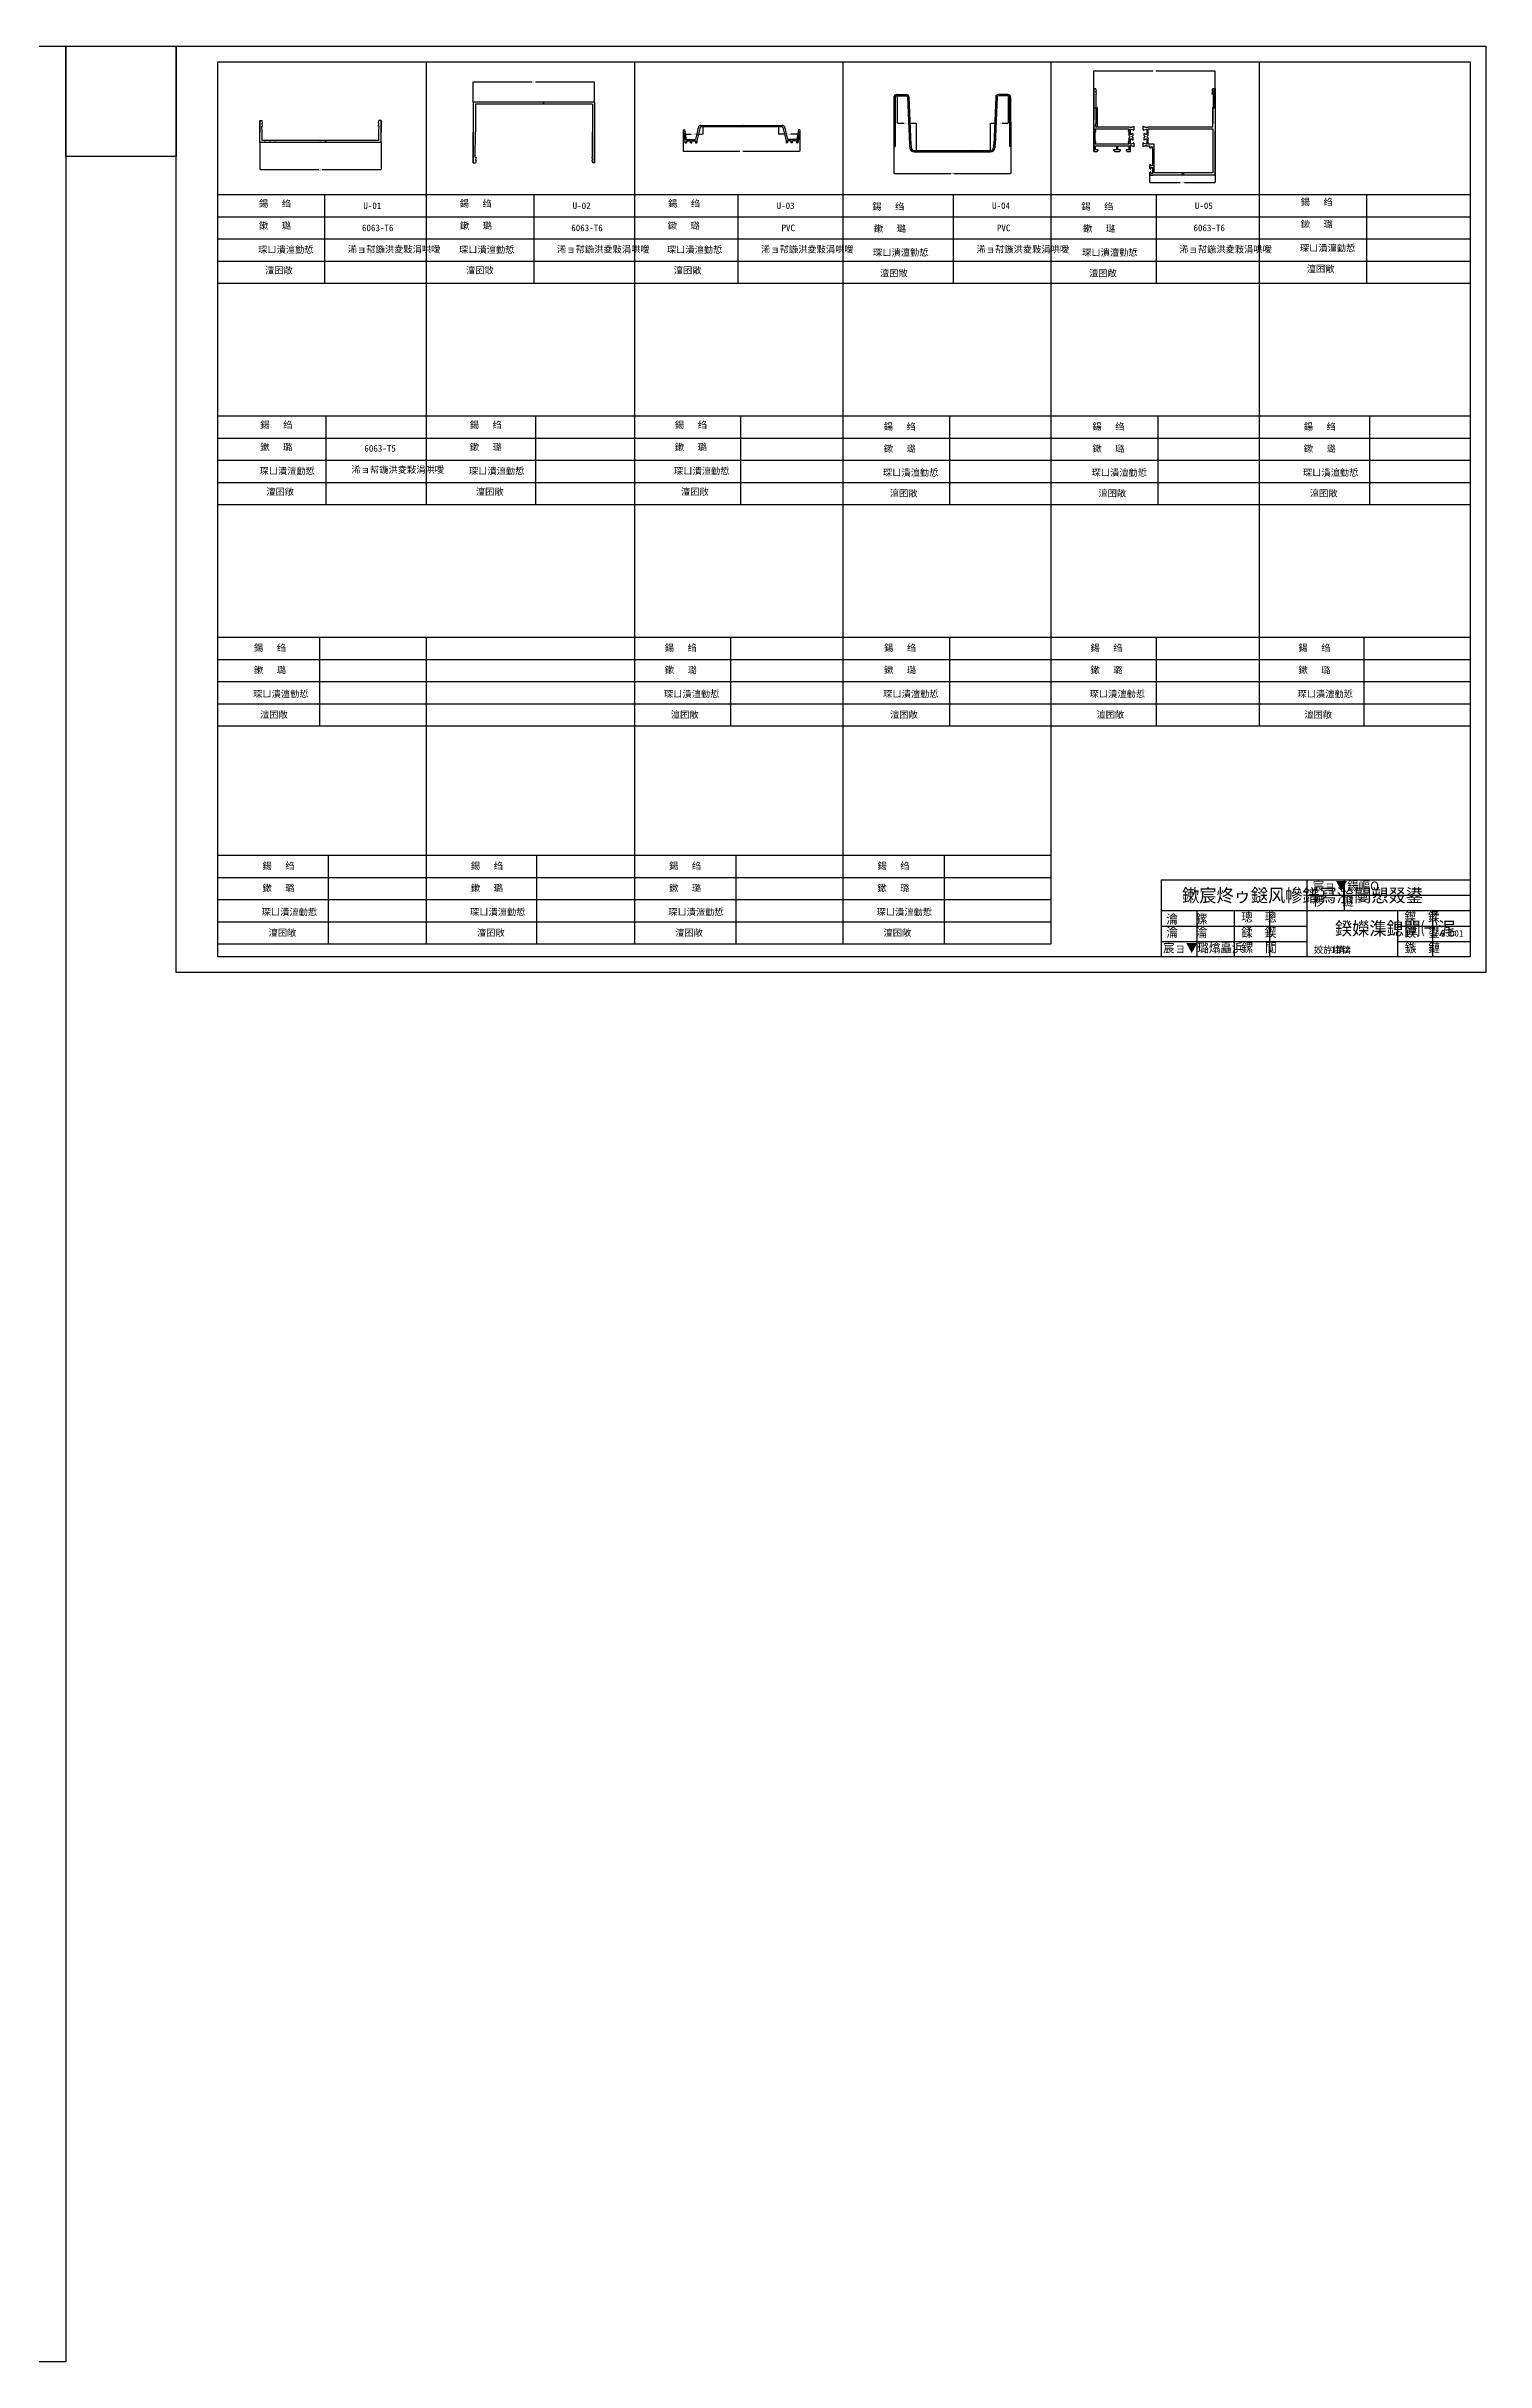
# Model space of a CAD drawing. Header units: metres. Extents: x -1248372 to 1254666, y -4709 to 22932.
# Drawn here: x 1253361 to 1254666, y 15911 to 18011 of the extents above; entities that cross this region are included whole.
import ezdxf

# ---------------------------------------------------------------- set-up
doc = ezdxf.new("R2010")
doc.units = ezdxf.units.M
for name, color, linetype in [('4 鏂囧瓧鍙婂昂瀵告爣娉 0.2', 4, 'Continuous'), ('A-Detl-Thin', 131, 'Continuous'), ('bj-TEXT', 4, 'Continuous'), ('FRAME', 1, 'Continuous'), ('STEEL', 3, 'Continuous'), ('TEXT', 254, 'Continuous'), ('u鐜荤拑', 113, 'Continuous'), ('涓瀹炵嚎', 4, 'Continuous'), ('鏈ㄦ澘', 43, 'Continuous')]:
    doc.layers.add(name, color=color, linetype=linetype)
doc.dimstyles.get("Standard").update_dxf_attribs({"dimtxt": 2.5, "dimasz": 2.5, "dimexe": 1.25, "dimexo": 0.625, "dimtad": 1, "dimcen": 2.5, "dimazin": 3, "dimtfac": 1, "dimtmove": 0, "dimatfit": 3})

# ---------------------------------------------------------------- blocks, each defined once
blk = doc.blocks.new('zmzzzzzzzzzzzzzzzzzzzzzzzzz')
at = {"color": 1, "linetype": 'Continuous'}
for p, q in [((45808.25, -4870.04), (45808.25, -5271.49)), ((45997.25, -4870.04), (45997.25, -5670)), ((46186.25, -4870.04), (46186.25, -5670)), ((45619.25, -4990.36), (46755.29, -4990.36)), ((45619.25, -5010.46), (46755.29, -5010.46)), ((45619.25, -5030.56), (46755.29, -5030.56)), ((45619.25, -5050.66), (46755.29, -5050.66)), ((45619.25, -5070.76), (46755.29, -5070.76)), ((45619.25, -5191.09), (46755.29, -5191.09)), ((45619.25, -5211.19), (46755.29, -5211.19)), ((45619.25, -5231.29), (46755.29, -5231.29)), ((45619.25, -5251.39), (46755.29, -5251.39)), ((45619.25, -5271.49), (46755.29, -5271.49)), ((45619.25, -5391.81), (46755.29, -5391.81)), ((45808.25, -5391.81), (45808.25, -5670)), ((45619.25, -5411.91), (46755.29, -5411.91)), ((45619.25, -5432.01), (46755.29, -5432.01)), ((45619.25, -5452.11), (46755.29, -5452.11)), ((45619.25, -5472.21), (46755.29, -5472.21)), ((45619.25, -5589.6), (46375.25, -5589.6)), ((45619.25, -5609.7), (46375.25, -5609.7)), ((45619.25, -5629.8), (46375.25, -5629.8)), ((45619.25, -5649.9), (46375.25, -5649.9)), ((45619.25, -5670), (46375.25, -5670))]:
    blk.add_line(p, q, dxfattribs=at)
at = {"color": 1}
for p, q in [((46375.25, -5670), (46375.25, -4870.04)), ((46564.25, -5472.21), (46564.25, -4870.04)), ((45716.14, -4990.36), (45716.14, -5070.76)), ((45905.98, -4990.36), (45905.98, -5070.76)), ((46091.06, -4990.36), (46091.06, -5070.76)), ((46286.46, -4990.36), (46286.46, -5070.76)), ((46470.38, -4990.36), (46470.38, -5070.76)), ((46661.42, -4990.36), (46661.42, -5070.76)), ((45717.32, -5191.09), (45717.32, -5271.49)), ((45907.38, -5191.09), (45907.38, -5271.49)), ((46093.41, -5191.09), (46093.41, -5271.49)), ((46282.9, -5191.09), (46282.9, -5271.49)), ((46472.14, -5191.09), (46472.14, -5271.49)), ((46663.88, -5191.09), (46663.88, -5271.49)), ((45711.6, -5391.81), (45711.6, -5472.21)), ((46084.26, -5391.81), (46084.26, -5472.21)), ((46283.14, -5391.81), (46283.14, -5472.21)), ((46470.41, -5391.81), (46470.41, -5472.21)), ((46658.98, -5391.81), (46658.98, -5472.21)), ((45719.36, -5589.6), (45719.36, -5670)), ((45908.36, -5589.6), (45908.36, -5670)), ((46089.27, -5589.6), (46089.27, -5670)), ((46278.27, -5589.6), (46278.27, -5670))]:
    blk.add_line(p, q, dxfattribs=at)
at = {"layer": 'bj-TEXT', "color": 4, "linetype": 'ByBlock', "lineweight": -2}
for s, p in [('鍚   绉', (45656.69, -5001.56)), ('鍚   绉', (45838.82, -5001.56)), ('鍚   绉', (46027.8, -5001.56)), ('鍚   绉', (46212.97, -5004.16)), ('鍚   绉', (46402.67, -5004.16)), ('鍚   绉', (46601.69, -5000.09)), ('鏉   璐', (45656.69, -5021.66)), ('鏉   璐', (45838.94, -5021.66)), ('鏉   璐', (46027.48, -5021.66)), ('鏉   璐', (46214.5, -5024.26)), ('鏉   璐', (46404.2, -5024.26)), ('鏉   璐', (46601.69, -5020.19)), ('琛ㄩ潰澶勭悊', (45655.81, -5043.33)), ('琛ㄩ潰澶勭悊', (45838.06, -5043.33)), ('琛ㄩ潰澶勭悊', (46026.6, -5043.33)), ('琛ㄩ潰澶勭悊', (46213.61, -5045.93)), ('琛ㄩ潰澶勭悊', (46403.31, -5045.93)), ('琛ㄩ潰澶勭悊', (46600.81, -5041.86)), ('澶囨敞', (45662.11, -5062.11)), ('澶囨敞', (45844.36, -5062.11)), ('澶囨敞', (46032.9, -5062.11)), ('澶囨敞', (46219.91, -5064.71)), ('澶囨敞', (46409.61, -5064.71)), ('澶囨敞', (46607.11, -5060.64)), ('鍚   绉', (45657.87, -5202.29)), ('鍚   绉', (45847.93, -5202.29)), ('鍚   绉', (46033.96, -5202.29)), ('鍚   绉', (46223.45, -5203.76)), ('鍚   绉', (46412.69, -5203.76)), ('鍚   绉', (46604.43, -5203.76)), ('鏉   璐', (45657.87, -5222.39)), ('鏉   璐', (45847.93, -5222.39)), ('鏉   璐', (46033.96, -5222.39)), ('鏉   璐', (46223.45, -5223.86)), ('鏉   璐', (46412.69, -5223.86)), ('鏉   璐', (46604.43, -5223.86)), ('琛ㄩ潰澶勭悊', (45656.98, -5244.06)), ('琛ㄩ潰澶勭悊', (45847.05, -5244.06)), ('琛ㄩ潰澶勭悊', (46033.07, -5244.06)), ('琛ㄩ潰澶勭悊', (46222.57, -5245.53)), ('琛ㄩ潰澶勭悊', (46411.81, -5245.53)), ('琛ㄩ潰澶勭悊', (46603.55, -5245.53)), ('澶囨敞', (45663.28, -5262.83)), ('澶囨敞', (45853.34, -5262.83)), ('澶囨敞', (46039.37, -5262.83)), ('澶囨敞', (46228.87, -5264.31)), ('澶囨敞', (46418.11, -5264.31)), ('澶囨敞', (46609.85, -5264.31)), ('鍚   绉', (45652.15, -5404.49)), ('鏉   璐', (45652.15, -5424.59)), ('鍚   绉', (46024.81, -5404.49)), ('鏉   璐', (46024.81, -5424.59)), ('鍚   绉', (46223.69, -5404.49)), ('鏉   璐', (46223.69, -5424.59)), ('鍚   绉', (46410.96, -5404.49)), ('鏉   璐', (46410.96, -5424.59)), ('鍚   绉', (46599.53, -5404.49)), ('鏉   璐', (46599.53, -5424.59)), ('琛ㄩ潰澶勭悊', (45651.27, -5446.26)), ('澶囨敞', (45657.57, -5465.03)), ('琛ㄩ潰澶勭悊', (46023.93, -5446.26)), ('澶囨敞', (46030.23, -5465.03)), ('琛ㄩ潰澶勭悊', (46222.81, -5446.26)), ('澶囨敞', (46229.11, -5465.03)), ('琛ㄩ潰澶勭悊', (46410.07, -5446.26)), ('澶囨敞', (46416.37, -5465.03)), ('琛ㄩ潰澶勭悊', (46598.64, -5446.26)), ('澶囨敞', (46604.94, -5465.03)), ('鍚   绉', (45659.9, -5602.27)), ('鍚   绉', (45848.9, -5602.27)), ('鍚   绉', (46028.72, -5602.27)), ('鍚   绉', (46217.72, -5602.27)), ('鏉   璐', (45659.9, -5622.37)), ('鏉   璐', (45848.9, -5622.37)), ('鏉   璐', (46028.72, -5622.37)), ('鏉   璐', (46217.72, -5622.37)), ('琛ㄩ潰澶勭悊', (45659.02, -5644.04)), ('琛ㄩ潰澶勭悊', (45848.02, -5644.04)), ('琛ㄩ潰澶勭悊', (46027.84, -5644.04)), ('琛ㄩ潰澶勭悊', (46216.84, -5644.04)), ('澶囨敞', (45665.32, -5662.82)), ('澶囨敞', (45854.32, -5662.82)), ('澶囨敞', (46034.14, -5662.82)), ('澶囨敞', (46223.14, -5662.82))]:
    blk.add_text(s, height=6, dxfattribs=at).set_placement(p)
blk = doc.blocks.new('12eeqda')
at = {"color": 4}
blk.add_lwpolyline([(254904.51, 176924.01), (254904.51, 177099.03), (255604.58, 177099.03)], dxfattribs=at)
at = {"layer": 'FRAME', "color": 3}
for p, q in [((255234.55, 177099.03), (255234.55, 176924.01)), ((255319.55, 177029.02), (255319.55, 177099.03)), ((255234.55, 177064.02), (255604.58, 177064.02)), ((254904.51, 177029.02), (255604.58, 177029.02)), ((254904.51, 176994.02), (255234.55, 176994.02)), ((254984.52, 177029.02), (254984.52, 176924.01)), ((255069.53, 177029.02), (255069.53, 176924.01)), ((255149.54, 177029.02), (255149.54, 176924.01)), ((255439.57, 177029.02), (255439.57, 176924.01)), ((255439.57, 176994.02), (255604.58, 176994.02)), ((255519.64, 177029.02), (255519.64, 176924.01)), ((254904.51, 176959.01), (255234.55, 176959.01)), ((255439.57, 176959.01), (255604.58, 176959.01))]:
    blk.add_line(p, q, dxfattribs=at)
at = {"layer": 'TEXT'}
for s, height, p in [('宸ョ▼鍚嶇О', 20, (255247.88, 177074.9)), ('椤   鐩', 20, (255247.88, 177039.9)), ('瀹   鏍', 20, (254915.69, 176999.55)), ('瀹   瀹', 20, (254915.69, 176969.28)), ('鍒  鍥', 20, (255085.66, 176969.28)), ('璁  璁', 20, (255085.66, 177004.28)), ('鍥  鍒', 20, (255455.77, 177004.28)), ('鍥  鍙', 20, (255456.53, 176969.28)), ('宸ョ▼璐熻矗浜', 20, (254908.33, 176934.28)), ('鏍  闃', 20, (255086.52, 176934.28)), ('姣斿垪锛', 15, (255250.39, 176932.46)), ('1锛2', 15, (255289.79, 176932.46)), ('鏃  鏈', 20, (255456.63, 176934.28))]:
    blk.add_text(s, height=height, dxfattribs=at).set_placement(p)
blk = doc.blocks.new('_CLOSEDFILLED')
at = {"color": 0, "linetype": 'BYBLOCK'}
blk.add_solid([(-1, 0.2), (0, 0), (-1, -0.2)], dxfattribs=at)
blk = doc.blocks.new('*D7')
for p, q in [((1254310.88, 17972.73), (1254310.88, 17988.8)), ((1254311.13, 17988.8), (1254364.38, 17988.8)), ((1254367.38, 17988.8), (1254420.63, 17988.8)), ((1254420.88, 17972.73), (1254420.88, 17988.8))]:
    blk.add_line(p, q)
at = {"layer": 'Defpoints'}
for p in [(1254310.88, 17988.8), (1254310.88, 17972.73), (1254420.88, 17972.73)]:
    blk.add_point(p, dxfattribs=at)
at = {"xscale": 0.25, "yscale": 0.25, "rotation": 180}
blk.add_blockref('_CLOSEDFILLED', (1254310.88, 17988.8), dxfattribs=at)
at = {"xscale": 0.25, "yscale": 0.25}
blk.add_blockref('_CLOSEDFILLED', (1254420.88, 17988.8), dxfattribs=at)
at = {"insert": (1254365.88, 17988.8), "char_height": 1, "attachment_point": 5}
blk.add_mtext('110', dxfattribs=at)
blk = doc.blocks.new('*D8')
for p, q in [((1254310.88, 17972.73), (1254310.88, 17955.13)), ((1254311.13, 17955.13), (1254314.16, 17955.13)), ((1254314.41, 17937.53), (1254314.41, 17955.13))]:
    blk.add_line(p, q)
at = {"layer": 'Defpoints'}
for p in [(1254310.88, 17972.73), (1254310.88, 17955.13), (1254314.41, 17937.53)]:
    blk.add_point(p, dxfattribs=at)
at = {"xscale": 0.25, "yscale": 0.25, "rotation": 180}
blk.add_blockref('_CLOSEDFILLED', (1254310.88, 17955.13), dxfattribs=at)
at = {"xscale": 0.25, "yscale": 0.25}
blk.add_blockref('_CLOSEDFILLED', (1254314.41, 17955.13), dxfattribs=at)
at = {"insert": (1254312.645, 17956.255), "char_height": 1, "attachment_point": 5}
blk.add_mtext('3,53', dxfattribs=at)
blk = doc.blocks.new('*D9')
for p, q in [((1254391.13, 17895.23), (1254390.88, 17895.23)), ((1254391.38, 17894.23), (1254391.38, 17895.23)), ((1254392.28, 17895.23), (1254391.38, 17895.23)), ((1254392.28, 17896.23), (1254392.28, 17895.23)), ((1254392.53, 17895.23), (1254392.78, 17895.23))]:
    blk.add_line(p, q)
at = {"layer": 'Defpoints'}
for p in [(1254391.38, 17894.23), (1254392.28, 17896.23), (1254392.28, 17895.23)]:
    blk.add_point(p, dxfattribs=at)
at = {"xscale": 0.25, "yscale": 0.25, "rotation": 180}
blk.add_blockref('_CLOSEDFILLED', (1254391.38, 17895.23), dxfattribs=at)
at = {"xscale": 0.25, "yscale": 0.25}
blk.add_blockref('_CLOSEDFILLED', (1254392.28, 17895.23), dxfattribs=at)
at = {"insert": (1254391.83, 17894.105), "char_height": 1, "attachment_point": 5}
blk.add_mtext('0,9', dxfattribs=at)
blk = doc.blocks.new('*D10')
for p, q in [((1254418.63, 17955.13), (1254418.38, 17955.13)), ((1254418.88, 17937.53), (1254418.88, 17955.13)), ((1254418.88, 17955.13), (1254419.88, 17955.13)), ((1254419.88, 17972.73), (1254419.88, 17955.13)), ((1254420.13, 17955.13), (1254420.38, 17955.13))]:
    blk.add_line(p, q)
at = {"layer": 'Defpoints'}
for p in [(1254418.88, 17955.13), (1254419.88, 17972.73), (1254418.88, 17937.53)]:
    blk.add_point(p, dxfattribs=at)
at = {"xscale": 0.25, "yscale": 0.25}
blk.add_blockref('_CLOSEDFILLED', (1254418.88, 17955.13), dxfattribs=at)
at = {"xscale": 0.25, "yscale": 0.25, "rotation": 180}
blk.add_blockref('_CLOSEDFILLED', (1254419.88, 17955.13), dxfattribs=at)
at = {"insert": (1254419.38, 17956.255), "char_height": 1, "attachment_point": 5}
blk.add_mtext('1', dxfattribs=at)
blk = doc.blocks.new('*D25')
for p, q in [((1254420.88, 17972.73), (1254420.88, 17933.48)), ((1254420.63, 17933.48), (1254420.38, 17933.48)), ((1254420.88, 17894.23), (1254420.88, 17933.48)), ((1254420.88, 17933.48), (1254420.88, 17933.48)), ((1254421.13, 17933.48), (1254421.38, 17933.48))]:
    blk.add_line(p, q)
at = {"layer": 'Defpoints'}
for p in [(1254420.88, 17972.73), (1254420.88, 17933.48), (1254420.88, 17894.23)]:
    blk.add_point(p, dxfattribs=at)
at = {"xscale": 0.25, "yscale": 0.25}
blk.add_blockref('_CLOSEDFILLED', (1254420.88, 17933.48), dxfattribs=at)
at = {"xscale": 0.25, "yscale": 0.25, "rotation": 180}
blk.add_blockref('_CLOSEDFILLED', (1254420.88, 17933.48), dxfattribs=at)
at = {"insert": (1254420.88, 17934.605), "char_height": 1, "attachment_point": 5}
blk.add_mtext('0', dxfattribs=at)
blk = doc.blocks.new('*D104')
for p, q in [((1253554.47, 17943.66), (1253554.47, 17933.66)), ((1253554.22, 17933.66), (1253553.97, 17933.66)), ((1253554.47, 17923.66), (1253554.47, 17933.66)), ((1253554.47, 17933.66), (1253554.47, 17933.66)), ((1253554.72, 17933.66), (1253554.97, 17933.66))]:
    blk.add_line(p, q)
at = {"layer": 'Defpoints'}
for p in [(1253554.47, 17943.66), (1253554.47, 17933.66), (1253554.47, 17923.66)]:
    blk.add_point(p, dxfattribs=at)
at = {"xscale": 0.25, "yscale": 0.25}
blk.add_blockref('_CLOSEDFILLED', (1253554.47, 17933.66), dxfattribs=at)
at = {"xscale": 0.25, "yscale": 0.25, "rotation": 180}
blk.add_blockref('_CLOSEDFILLED', (1253554.47, 17933.66), dxfattribs=at)
at = {"insert": (1253554.47, 17934.785), "char_height": 1, "attachment_point": 5}
blk.add_mtext('0', dxfattribs=at)
blk = doc.blocks.new('*D105')
for p, q in [((1253554.47, 17923.66), (1253554.47, 17899.14)), ((1253664.47, 17923.66), (1253664.47, 17899.14)), ((1253554.72, 17899.14), (1253607.97, 17899.14)), ((1253610.97, 17899.14), (1253664.22, 17899.14))]:
    blk.add_line(p, q)
at = {"layer": 'Defpoints'}
for p in [(1253554.47, 17923.66), (1253664.47, 17923.66), (1253554.47, 17899.14)]:
    blk.add_point(p, dxfattribs=at)
at = {"xscale": 0.25, "yscale": 0.25, "rotation": 180}
blk.add_blockref('_CLOSEDFILLED', (1253554.47, 17899.14), dxfattribs=at)
at = {"xscale": 0.25, "yscale": 0.25}
blk.add_blockref('_CLOSEDFILLED', (1253664.47, 17899.14), dxfattribs=at)
at = {"insert": (1253609.47, 17899.14), "char_height": 1, "attachment_point": 5}
blk.add_mtext('110', dxfattribs=at)
blk = doc.blocks.new('*D106')
for p, q in [((1253664.47, 17943.66), (1253664.47, 17933.66)), ((1253664.22, 17933.66), (1253663.97, 17933.66)), ((1253664.47, 17923.66), (1253664.47, 17933.66)), ((1253664.47, 17933.66), (1253664.47, 17933.66)), ((1253664.72, 17933.66), (1253664.97, 17933.66))]:
    blk.add_line(p, q)
at = {"layer": 'Defpoints'}
for p in [(1253664.47, 17943.66), (1253664.47, 17933.66), (1253664.47, 17923.66)]:
    blk.add_point(p, dxfattribs=at)
at = {"xscale": 0.25, "yscale": 0.25}
blk.add_blockref('_CLOSEDFILLED', (1253664.47, 17933.66), dxfattribs=at)
at = {"xscale": 0.25, "yscale": 0.25, "rotation": 180}
blk.add_blockref('_CLOSEDFILLED', (1253664.47, 17933.66), dxfattribs=at)
at = {"insert": (1253664.47, 17934.785), "char_height": 1, "attachment_point": 5}
blk.add_mtext('0', dxfattribs=at)
blk = doc.blocks.new('*D107')
for p, q in [((1253609.47, 17923.66), (1253609.47, 17924.66)), ((1253609.72, 17924.66), (1253609.815, 17924.66)), ((1253613.815, 17924.66), (1253613.91, 17924.66)), ((1253614.16, 17925.66), (1253614.16, 17924.66))]:
    blk.add_line(p, q)
at = {"layer": 'Defpoints'}
for p in [(1253609.47, 17924.66), (1253609.47, 17923.66), (1253614.16, 17925.66)]:
    blk.add_point(p, dxfattribs=at)
at = {"xscale": 0.25, "yscale": 0.25, "rotation": 180}
blk.add_blockref('_CLOSEDFILLED', (1253609.47, 17924.66), dxfattribs=at)
at = {"xscale": 0.25, "yscale": 0.25}
blk.add_blockref('_CLOSEDFILLED', (1253614.16, 17924.66), dxfattribs=at)
at = {"insert": (1253611.815, 17924.66), "char_height": 1, "attachment_point": 5}
blk.add_mtext('4,69', dxfattribs=at)
blk = doc.blocks.new('*D108')
for p, q in [((1253938.33, 17935.33), (1253938.33, 17915.9)), ((1254044.33, 17935.33), (1254044.33, 17915.9)), ((1253938.58, 17915.9), (1253989.83, 17915.9)), ((1253992.83, 17915.9), (1254044.08, 17915.9))]:
    blk.add_line(p, q)
at = {"layer": 'Defpoints'}
for p in [(1253938.33, 17935.33), (1254044.33, 17935.33), (1253938.33, 17915.9)]:
    blk.add_point(p, dxfattribs=at)
at = {"xscale": 0.25, "yscale": 0.25, "rotation": 180}
blk.add_blockref('_CLOSEDFILLED', (1253938.33, 17915.9), dxfattribs=at)
at = {"xscale": 0.25, "yscale": 0.25}
blk.add_blockref('_CLOSEDFILLED', (1254044.33, 17915.9), dxfattribs=at)
at = {"insert": (1253991.33, 17915.9), "char_height": 1, "attachment_point": 5}
blk.add_mtext('106', dxfattribs=at)
blk = doc.blocks.new('*D109')
for p, q in [((1253992.84, 17938.73), (1253992.59, 17938.73)), ((1253993.09, 17939.33), (1253993.09, 17938.73)), ((1253993.09, 17938.13), (1253993.09, 17938.73)), ((1253993.09, 17938.73), (1253993.09, 17938.73)), ((1253993.34, 17938.73), (1253993.59, 17938.73))]:
    blk.add_line(p, q)
at = {"layer": 'Defpoints'}
for p in [(1253993.09, 17939.33), (1253993.09, 17938.73), (1253993.09, 17938.13)]:
    blk.add_point(p, dxfattribs=at)
at = {"xscale": 0.25, "yscale": 0.25}
blk.add_blockref('_CLOSEDFILLED', (1253993.09, 17938.73), dxfattribs=at)
at = {"xscale": 0.25, "yscale": 0.25, "rotation": 180}
blk.add_blockref('_CLOSEDFILLED', (1253993.09, 17938.73), dxfattribs=at)
at = {"insert": (1253993.09, 17939.855), "char_height": 1, "attachment_point": 5}
blk.add_mtext('0', dxfattribs=at)
blk = doc.blocks.new('*D110')
for p, q in [((1254025.02, 17939.33), (1254025.02, 17931.33)), ((1254031.175, 17931.33), (1254024.77, 17931.33)), ((1254042.58, 17931.33), (1254036.175, 17931.33)), ((1254042.33, 17923.33), (1254042.33, 17931.33))]:
    blk.add_line(p, q)
at = {"layer": 'Defpoints'}
for p in [(1254025.02, 17939.33), (1254042.33, 17931.33), (1254042.33, 17923.33)]:
    blk.add_point(p, dxfattribs=at)
at = {"xscale": 0.25, "yscale": 0.25}
blk.add_blockref('_CLOSEDFILLED', (1254025.02, 17931.33), dxfattribs=at)
at = {"xscale": 0.25, "yscale": 0.25, "rotation": 180}
blk.add_blockref('_CLOSEDFILLED', (1254042.33, 17931.33), dxfattribs=at)
at = {"insert": (1254033.675, 17931.33), "char_height": 1, "attachment_point": 5}
blk.add_mtext('17,31', dxfattribs=at)
blk = doc.blocks.new('*D111')
for p, q in [((1253956.27, 17939.33), (1253956.27, 17931.33)), ((1253940.33, 17923.33), (1253940.33, 17931.33)), ((1253940.58, 17931.33), (1253945.8, 17931.33)), ((1253950.8, 17931.33), (1253956.02, 17931.33))]:
    blk.add_line(p, q)
at = {"layer": 'Defpoints'}
for p in [(1253956.27, 17939.33), (1253940.33, 17931.33), (1253940.33, 17923.33)]:
    blk.add_point(p, dxfattribs=at)
at = {"xscale": 0.25, "yscale": 0.25, "rotation": 180}
blk.add_blockref('_CLOSEDFILLED', (1253940.33, 17931.33), dxfattribs=at)
at = {"xscale": 0.25, "yscale": 0.25}
blk.add_blockref('_CLOSEDFILLED', (1253956.27, 17931.33), dxfattribs=at)
at = {"insert": (1253948.3, 17931.33), "char_height": 1, "attachment_point": 5}
blk.add_mtext('15,94', dxfattribs=at)
blk = doc.blocks.new('*D112')
for p, q in [((1253748.09, 17960.39), (1253748.09, 17978.87)), ((1253748.34, 17978.87), (1253801.59, 17978.87)), ((1253804.59, 17978.87), (1253857.84, 17978.87)), ((1253858.09, 17960.39), (1253858.09, 17978.87))]:
    blk.add_line(p, q)
at = {"layer": 'Defpoints'}
for p in [(1253748.09, 17978.87), (1253748.09, 17960.39), (1253858.09, 17960.39)]:
    blk.add_point(p, dxfattribs=at)
at = {"xscale": 0.25, "yscale": 0.25, "rotation": 180}
blk.add_blockref('_CLOSEDFILLED', (1253748.09, 17978.87), dxfattribs=at)
at = {"xscale": 0.25, "yscale": 0.25}
blk.add_blockref('_CLOSEDFILLED', (1253858.09, 17978.87), dxfattribs=at)
at = {"insert": (1253803.09, 17978.87), "char_height": 1, "attachment_point": 5}
blk.add_mtext('110', dxfattribs=at)
blk = doc.blocks.new('*D113')
for p, q in [((1253748.09, 17960.39), (1253748.09, 17932.89)), ((1253747.84, 17932.89), (1253747.59, 17932.89)), ((1253748.09, 17905.39), (1253748.09, 17932.89)), ((1253748.09, 17932.89), (1253748.09, 17932.89)), ((1253748.34, 17932.89), (1253748.59, 17932.89))]:
    blk.add_line(p, q)
at = {"layer": 'Defpoints'}
for p in [(1253748.09, 17960.39), (1253748.09, 17932.89), (1253748.09, 17905.39)]:
    blk.add_point(p, dxfattribs=at)
at = {"xscale": 0.25, "yscale": 0.25}
blk.add_blockref('_CLOSEDFILLED', (1253748.09, 17932.89), dxfattribs=at)
at = {"xscale": 0.25, "yscale": 0.25, "rotation": 180}
blk.add_blockref('_CLOSEDFILLED', (1253748.09, 17932.89), dxfattribs=at)
at = {"insert": (1253748.09, 17934.015), "char_height": 1, "attachment_point": 5}
blk.add_mtext('0', dxfattribs=at)
blk = doc.blocks.new('*D114')
for p, q in [((1253858.09, 17960.39), (1253858.09, 17932.89)), ((1253857.84, 17932.89), (1253857.59, 17932.89)), ((1253858.09, 17905.39), (1253858.09, 17932.89)), ((1253858.09, 17932.89), (1253858.09, 17932.89)), ((1253858.34, 17932.89), (1253858.59, 17932.89))]:
    blk.add_line(p, q)
at = {"layer": 'Defpoints'}
for p in [(1253858.09, 17960.39), (1253858.09, 17932.89), (1253858.09, 17905.39)]:
    blk.add_point(p, dxfattribs=at)
at = {"xscale": 0.25, "yscale": 0.25}
blk.add_blockref('_CLOSEDFILLED', (1253858.09, 17932.89), dxfattribs=at)
at = {"xscale": 0.25, "yscale": 0.25, "rotation": 180}
blk.add_blockref('_CLOSEDFILLED', (1253858.09, 17932.89), dxfattribs=at)
at = {"insert": (1253858.09, 17934.015), "char_height": 1, "attachment_point": 5}
blk.add_mtext('0', dxfattribs=at)
blk = doc.blocks.new('*D115')
for p, q in [((1253811.35, 17959.39), (1253811.1, 17959.39)), ((1253811.6, 17960.39), (1253811.6, 17959.39)), ((1253811.6, 17958.39), (1253811.6, 17959.39)), ((1253811.6, 17959.39), (1253811.6, 17959.39)), ((1253811.85, 17959.39), (1253812.1, 17959.39))]:
    blk.add_line(p, q)
at = {"layer": 'Defpoints'}
for p in [(1253811.6, 17960.39), (1253811.6, 17959.39), (1253811.6, 17958.39)]:
    blk.add_point(p, dxfattribs=at)
at = {"xscale": 0.25, "yscale": 0.25}
blk.add_blockref('_CLOSEDFILLED', (1253811.6, 17959.39), dxfattribs=at)
at = {"xscale": 0.25, "yscale": 0.25, "rotation": 180}
blk.add_blockref('_CLOSEDFILLED', (1253811.6, 17959.39), dxfattribs=at)
at = {"insert": (1253811.6, 17960.515), "char_height": 1, "attachment_point": 5}
blk.add_mtext('0', dxfattribs=at)
blk = doc.blocks.new('*D116')
for p, q in [((1254129.59, 17920.22), (1254129.59, 17895.62)), ((1254235.59, 17920.22), (1254235.59, 17895.62)), ((1254129.84, 17895.62), (1254181.09, 17895.62)), ((1254184.09, 17895.62), (1254235.34, 17895.62))]:
    blk.add_line(p, q)
at = {"layer": 'Defpoints'}
for p in [(1254129.59, 17920.22), (1254235.59, 17920.22), (1254129.59, 17895.62)]:
    blk.add_point(p, dxfattribs=at)
at = {"xscale": 0.25, "yscale": 0.25, "rotation": 180}
blk.add_blockref('_CLOSEDFILLED', (1254129.59, 17895.62), dxfattribs=at)
at = {"xscale": 0.25, "yscale": 0.25}
blk.add_blockref('_CLOSEDFILLED', (1254235.59, 17895.62), dxfattribs=at)
at = {"insert": (1254182.59, 17895.62), "char_height": 1, "attachment_point": 5}
blk.add_mtext('106', dxfattribs=at)
blk = doc.blocks.new('*D117')
for p, q in [((1254132.66, 17967.22), (1254132.66, 17941.22)), ((1254132.91, 17941.22), (1254138.915, 17941.22)), ((1254143.915, 17941.22), (1254149.92, 17941.22)), ((1254150.17, 17915.22), (1254150.17, 17941.22))]:
    blk.add_line(p, q)
at = {"layer": 'Defpoints'}
for p in [(1254132.66, 17967.22), (1254132.66, 17941.22), (1254150.17, 17915.22)]:
    blk.add_point(p, dxfattribs=at)
at = {"xscale": 0.25, "yscale": 0.25, "rotation": 180}
blk.add_blockref('_CLOSEDFILLED', (1254132.66, 17941.22), dxfattribs=at)
at = {"xscale": 0.25, "yscale": 0.25}
blk.add_blockref('_CLOSEDFILLED', (1254150.17, 17941.22), dxfattribs=at)
at = {"insert": (1254141.415, 17941.22), "char_height": 1, "attachment_point": 5}
blk.add_mtext('17,51', dxfattribs=at)
blk = doc.blocks.new('*D118')
for p, q in [((1254233.29, 17967.22), (1254233.29, 17941.22)), ((1254217.26, 17915.22), (1254217.26, 17941.22)), ((1254217.51, 17941.22), (1254222.775, 17941.22)), ((1254227.775, 17941.22), (1254233.04, 17941.22))]:
    blk.add_line(p, q)
at = {"layer": 'Defpoints'}
for p in [(1254233.29, 17967.22), (1254217.26, 17941.22), (1254217.26, 17915.22)]:
    blk.add_point(p, dxfattribs=at)
at = {"xscale": 0.25, "yscale": 0.25, "rotation": 180}
blk.add_blockref('_CLOSEDFILLED', (1254217.26, 17941.22), dxfattribs=at)
at = {"xscale": 0.25, "yscale": 0.25}
blk.add_blockref('_CLOSEDFILLED', (1254233.29, 17941.22), dxfattribs=at)
at = {"insert": (1254225.275, 17941.22), "char_height": 1, "attachment_point": 5}
blk.add_mtext('16,03', dxfattribs=at)
blk = doc.blocks.new('*D119')
for p, q in [((1254200.82, 17915.82), (1254200.57, 17915.82)), ((1254201.07, 17916.42), (1254201.07, 17915.82)), ((1254201.07, 17915.22), (1254201.07, 17915.82)), ((1254201.07, 17915.82), (1254201.07, 17915.82)), ((1254201.32, 17915.82), (1254201.57, 17915.82))]:
    blk.add_line(p, q)
at = {"layer": 'Defpoints'}
for p in [(1254201.07, 17916.42), (1254201.07, 17915.82), (1254201.07, 17915.22)]:
    blk.add_point(p, dxfattribs=at)
at = {"xscale": 0.25, "yscale": 0.25}
blk.add_blockref('_CLOSEDFILLED', (1254201.07, 17915.82), dxfattribs=at)
at = {"xscale": 0.25, "yscale": 0.25, "rotation": 180}
blk.add_blockref('_CLOSEDFILLED', (1254201.07, 17915.82), dxfattribs=at)
at = {"insert": (1254201.07, 17916.945), "char_height": 1, "attachment_point": 5}
blk.add_mtext('0', dxfattribs=at)
blk = doc.blocks.new('*D120')
for p, q in [((1254310.88, 17972.73), (1254310.88, 17944.23)), ((1254310.63, 17944.23), (1254310.38, 17944.23)), ((1254310.88, 17915.73), (1254310.88, 17944.23)), ((1254310.88, 17944.23), (1254310.88, 17944.23)), ((1254311.13, 17944.23), (1254311.38, 17944.23))]:
    blk.add_line(p, q)
at = {"layer": 'Defpoints'}
for p in [(1254310.88, 17972.73), (1254310.88, 17944.23), (1254310.88, 17915.73)]:
    blk.add_point(p, dxfattribs=at)
at = {"xscale": 0.25, "yscale": 0.25}
blk.add_blockref('_CLOSEDFILLED', (1254310.88, 17944.23), dxfattribs=at)
at = {"xscale": 0.25, "yscale": 0.25, "rotation": 180}
blk.add_blockref('_CLOSEDFILLED', (1254310.88, 17944.23), dxfattribs=at)
at = {"insert": (1254310.88, 17945.355), "char_height": 1, "attachment_point": 5}
blk.add_mtext('0', dxfattribs=at)
blk = doc.blocks.new('*D121')
for p, q in [((1254361.58, 17895.43), (1254361.58, 17887.62)), ((1254420.88, 17895.43), (1254420.88, 17887.62)), ((1254361.83, 17887.62), (1254389.23, 17887.62)), ((1254393.23, 17887.62), (1254420.63, 17887.62))]:
    blk.add_line(p, q)
at = {"layer": 'Defpoints'}
for p in [(1254361.58, 17895.43), (1254420.88, 17895.43), (1254361.58, 17887.62)]:
    blk.add_point(p, dxfattribs=at)
at = {"xscale": 0.25, "yscale": 0.25, "rotation": 180}
blk.add_blockref('_CLOSEDFILLED', (1254361.58, 17887.62), dxfattribs=at)
at = {"xscale": 0.25, "yscale": 0.25}
blk.add_blockref('_CLOSEDFILLED', (1254420.88, 17887.62), dxfattribs=at)
at = {"insert": (1254391.23, 17887.62), "char_height": 1, "attachment_point": 5}
blk.add_mtext('59,3', dxfattribs=at)

msp = doc.modelspace()

# ---------------------------------------------------------------- linework, layer by layer
msp.add_lwpolyline([(1253516.23, 17996.87), (1254652.27, 17996.87), (1254652.27, 17185.15), (1253516.23, 17185.15)], close=True)
at = {"layer": 'FRAME'}
for points in [[(1250408.42, 18011.01), (1253378.41, 18011.01), (1253378.41, 15911.01), (1250408.42, 15911.01)], [(1253478.41, 18011.01), (1254666.41, 18011.01), (1254666.41, 17171.01), (1253478.41, 17171.01)]]:
    msp.add_lwpolyline(points, close=True, dxfattribs=at)
at = {"layer": 'u鐜荤拑'}
msp.add_lwpolyline([(1253378.41, 18011.01), (1253478.41, 18011.01), (1253478.41, 17911.01), (1253378.41, 17911.01)], close=True, dxfattribs=at)
at = {"layer": '涓瀹炵嚎'}
for p, q in [((1253858.09, 17960.39), (1253748.09, 17960.39)), ((1253748.09, 17960.39), (1253748.09, 17905.39)), ((1253856.09, 17958.39), (1253750.09, 17958.39)), ((1253750.09, 17958.39), (1253750.09, 17933.39)), ((1253856.09, 17958.39), (1253856.09, 17933.39)), ((1253858.09, 17960.39), (1253858.09, 17905.39)), ((1254310.88, 17972.73), (1254312.88, 17972.73)), ((1254310.88, 17915.73), (1254310.88, 17972.73)), ((1254312.68, 17967.73), (1254313.38, 17967.73)), ((1254312.68, 17967.73), (1254312.88, 17940.73)), ((1254313.38, 17970.23), (1254312.88, 17972.73)), ((1254312.88, 17970.23), (1254313.38, 17970.23)), ((1254313.38, 17967.73), (1254312.88, 17970.23)), ((1254418.38, 17970.23), (1254418.88, 17972.73)), ((1254418.88, 17970.23), (1254418.38, 17970.23)), ((1254418.38, 17967.73), (1254418.88, 17970.23)), ((1254419.08, 17967.73), (1254418.38, 17967.73)), ((1254419.08, 17967.73), (1254418.88, 17940.73)), ((1253554.47, 17923.66), (1253554.47, 17943.66)), ((1253554.47, 17943.66), (1253556.47, 17943.66)), ((1253556.27, 17938.66), (1253556.97, 17938.66)), ((1253556.47, 17933.66), (1253556.27, 17938.66)), ((1253556.97, 17941.16), (1253556.47, 17943.66)), ((1253556.47, 17941.16), (1253556.97, 17941.16)), ((1253556.97, 17938.66), (1253556.47, 17941.16)), ((1253661.97, 17941.16), (1253662.47, 17943.66)), ((1253662.47, 17941.16), (1253661.97, 17941.16)), ((1253661.97, 17938.66), (1253662.47, 17941.16)), ((1253662.67, 17938.66), (1253661.97, 17938.66)), ((1253664.47, 17943.66), (1253662.47, 17943.66)), ((1253662.47, 17933.66), (1253662.67, 17938.66)), ((1253664.47, 17923.66), (1253664.47, 17943.66)), ((1254312.88, 17937.53), (1254312.88, 17940.73)), ((1254418.88, 17937.53), (1254418.88, 17940.73)), ((1254418.88, 17937.53), (1254418.88, 17940.73)), ((1254418.88, 17936.13), (1254418.88, 17896.23)), ((1253664.47, 17923.66), (1253554.47, 17923.66)), ((1253556.47, 17925.66), (1253556.47, 17933.66)), ((1253662.47, 17925.66), (1253556.47, 17925.66)), ((1253558.47, 17925.66), (1253559.67, 17925.66)), ((1253558.47, 17925.66), (1253559.67, 17925.66)), ((1253563.12, 17925.66), (1253564.32, 17925.66)), ((1253567.77, 17925.66), (1253568.97, 17925.66)), ((1253651.17, 17925.66), (1253649.97, 17925.66)), ((1253655.82, 17925.66), (1253654.62, 17925.66)), ((1253660.47, 17925.66), (1253659.27, 17925.66)), ((1253660.47, 17925.66), (1253659.27, 17925.66)), ((1253662.47, 17925.66), (1253662.47, 17933.66)), ((1253749.89, 17910.39), (1253750.09, 17933.39)), ((1253856.29, 17910.39), (1253856.09, 17933.39)), ((1253748.09, 17905.39), (1253750.09, 17905.39)), ((1253749.89, 17910.39), (1253750.59, 17910.39)), ((1253750.59, 17910.39), (1253750.09, 17907.89)), ((1253750.09, 17907.89), (1253750.59, 17907.89)), ((1253750.59, 17907.89), (1253750.09, 17905.39)), ((1253856.29, 17910.39), (1253855.59, 17910.39)), ((1253855.59, 17910.39), (1253856.09, 17907.89)), ((1253856.09, 17907.89), (1253855.59, 17907.89)), ((1253855.59, 17907.89), (1253856.09, 17905.39)), ((1253858.09, 17905.39), (1253856.09, 17905.39)), ((1254420.88, 17894.23), (1254361.88, 17894.23)), ((1254418.88, 17896.23), (1254365.68, 17896.23))]:
    msp.add_line(p, q, dxfattribs=at)
for points in [[(1254418.88, 17972.73), (1254420.88, 17972.73), (1254420.88, 17920.73), (1254420.88, 17894.23)], [(1254365.68, 17896.23), (1254365.68, 17922.13)]]:
    msp.add_lwpolyline(points, dxfattribs=at)
for points in [[(1254310.88, 17940.52), (1254310.88, 17915.73), (1254313.88, 17915.73), (1254314.88, 17916.73), (1254314.88, 17917.23), (1254312.38, 17917.23), (1254312.38, 17920.73), (1254331.38, 17920.73), (1254331.38, 17918.03), (1254331.38, 17917.23), (1254328.88, 17917.23), (1254328.88, 17916.73), (1254329.88, 17915.73), (1254332.88, 17915.73), (1254334.28, 17915.73), (1254335.08, 17916.53), (1254335.08, 17917.13), (1254332.78, 17917.13), (1254332.78, 17920.73), (1254342.68, 17920.73), (1254342.68, 17917.13), (1254340.38, 17917.13), (1254340.38, 17916.53), (1254341.18, 17915.73), (1254344.08, 17915.73), (1254344.08, 17920.43, -1), (1254344.08, 17921.03), (1254345.28, 17921.03, -0.41), (1254345.58, 17920.73), (1254345.58, 17920.67), (1254347.28, 17920.05, 0.55), (1254347.68, 17920.36), (1254347.47, 17922.83), (1254346.93, 17923.38, 0.58), (1254346.59, 17923.29), (1254346.52, 17923.01, -0.27), (1254346.38, 17922.87), (1254344.38, 17922.33), (1254344.08, 17922.33, -0.77), (1254343.93, 17922.89, 0.27), (1254344.08, 17923.15), (1254344.08, 17926.93, -0.41), (1254344.38, 17927.23), (1254344.69, 17927.23), (1254346.28, 17926.26, 0.59), (1254346.58, 17926.43), (1254346.58, 17927.86, 0.26), (1254346.11, 17928.71), (1254345.84, 17928.88, -0.56), (1254345.84, 17929.39), (1254346.11, 17929.56, 0.26), (1254346.58, 17930.41), (1254346.58, 17931.83, 0.59), (1254346.28, 17932.01), (1254344.69, 17931.03), (1254344.38, 17931.03, -0.41), (1254344.08, 17931.33), (1254344.08, 17935.11, 0.27), (1254343.93, 17935.37, -0.77), (1254344.08, 17935.93), (1254344.38, 17935.93), (1254346.38, 17935.4, -0.27), (1254346.52, 17935.26), (1254346.59, 17934.98, 0.58), (1254346.93, 17934.89), (1254347.47, 17935.43), (1254347.68, 17937.91, 0.55), (1254347.28, 17938.22), (1254345.58, 17937.6), (1254345.58, 17937.53, -0.41), (1254345.28, 17937.23), (1254344.08, 17937.23, -0.27), (1254343.82, 17937.38, 0.27), (1254343.56, 17937.53), (1254312.88, 17937.53), (1254312.88, 17940.52)], [(1254418.88, 17937.53), (1254364.28, 17937.53), (1254360.38, 17937.53), (1254360.38, 17937.23), (1254357.68, 17937.23, -0.41), (1254357.38, 17937.53), (1254357.38, 17937.6), (1254355.69, 17938.22, 0.55), (1254355.29, 17937.91), (1254355.5, 17935.43), (1254356.04, 17934.89, 0.58), (1254356.38, 17934.98), (1254356.45, 17935.26, -0.27), (1254356.59, 17935.4), (1254358.58, 17935.93), (1254358.88, 17935.93, -0.77), (1254359.03, 17935.37, 0.27), (1254358.88, 17935.11), (1254358.88, 17931.33, -0.41), (1254358.58, 17931.03), (1254358.28, 17931.03), (1254356.69, 17932.01, 0.59), (1254356.38, 17931.83), (1254356.38, 17930.41, 0.26), (1254356.86, 17929.56), (1254357.13, 17929.39, -0.56), (1254357.13, 17928.88), (1254356.86, 17928.71, 0.26), (1254356.38, 17927.86), (1254356.38, 17926.43, 0.59), (1254356.69, 17926.26), (1254358.28, 17927.23), (1254358.58, 17927.23, -0.41), (1254358.88, 17926.93), (1254358.88, 17923.15, 0.27), (1254359.03, 17922.89, -0.77), (1254358.88, 17922.33), (1254358.58, 17922.33), (1254356.59, 17922.87, -0.27), (1254356.45, 17923.01), (1254356.38, 17923.29, 0.58), (1254356.04, 17923.38), (1254355.5, 17922.83), (1254355.29, 17920.36, 0.55), (1254355.69, 17920.05), (1254357.38, 17920.67), (1254357.38, 17920.73, -0.41), (1254357.68, 17921.03), (1254358.58, 17921.03, -0.27), (1254358.84, 17920.88, 0.27), (1254359.1, 17920.73), (1254359.1, 17920.73), (1254361.58, 17920.73), (1254361.58, 17919.33, 1), (1254362.58, 17919.33), (1254362.58, 17919.83), (1254364.28, 17919.83), (1254364.28, 17919.13, 1), (1254364.28, 17918.13), (1254364.28, 17904.23, 1), (1254364.28, 17903.23), (1254364.28, 17902.53), (1254362.58, 17902.53), (1254362.58, 17903.03, 1), (1254361.58, 17903.03), (1254361.58, 17900.43), (1254362.38, 17899.96, 0.58), (1254362.68, 17900.13), (1254362.68, 17901.13), (1254364.28, 17901.13), (1254364.28, 17895.63), (1254362.68, 17895.63), (1254362.68, 17896.63, 0.58), (1254362.38, 17896.81), (1254361.58, 17896.33), (1254361.58, 17894.53, 0.41), (1254361.88, 17894.23), (1254364.8, 17894.23)], [(1254365.68, 17922.13), (1254362.58, 17922.13), (1254362.58, 17922.13), (1254360.38, 17922.13), (1254360.38, 17928.13, -1), (1254360.38, 17930.13), (1254360.38, 17936.13), (1254418.88, 17936.13)]]:
    msp.add_lwpolyline(points, format="xyb", dxfattribs=at)
msp.add_lwpolyline([(1254342.58, 17934.63, 1), (1254342.58, 17933.63), (1254342.58, 17930.13, -1), (1254342.58, 17928.13), (1254342.58, 17924.63, 1), (1254342.58, 17923.63), (1254342.58, 17922.13), (1254312.28, 17922.13), (1254312.28, 17923.53, 1), (1254312.28, 17924.73), (1254312.28, 17933.53, 1), (1254312.28, 17934.73), (1254312.28, 17936.13), (1254342.58, 17936.13)], format="xyb", close=True, dxfattribs=at)
at = {"layer": '鏈ㄦ澘'}
for p, q in [((1254129.68, 17965.03), (1254129.59, 17920.22)), ((1254130.89, 17965.03), (1254130.79, 17920.22)), ((1254131.88, 17967.22), (1254140.98, 17967.22)), ((1254131.89, 17966.02), (1254140.93, 17966.02)), ((1254141.93, 17965.07), (1254143.81, 17921.58)), ((1254143.18, 17965.12), (1254145.06, 17921.63)), ((1254222, 17965.12), (1254220.11, 17921.63)), ((1254223.25, 17965.07), (1254221.36, 17921.58)), ((1254233.29, 17967.22), (1254224.2, 17967.22)), ((1254233.29, 17966.02), (1254224.25, 17966.02)), ((1254234.29, 17965.03), (1254234.39, 17920.22)), ((1254235.49, 17965.03), (1254235.59, 17920.22)), ((1253938.33, 17935.33), (1253939.52, 17935.53)), ((1253938.33, 17935.33), (1253940.33, 17923.33)), ((1253939.52, 17935.53), (1253941.02, 17926.53)), ((1253951.83, 17935.58), (1253949.63, 17926.53)), ((1253953.84, 17937.39), (1253950.83, 17925.33)), ((1253951.48, 17936.19), (1253952.09, 17936.55)), ((1253951.48, 17936.19), (1253951.83, 17935.58)), ((1253952.44, 17937.85), (1253952.09, 17936.55)), ((1253954.37, 17939.33), (1254028.3, 17939.33)), ((1253954.8, 17938.13), (1254027.87, 17938.13)), ((1254028.83, 17937.39), (1254031.83, 17925.33)), ((1254030.23, 17937.85), (1254030.58, 17936.55)), ((1254031.19, 17936.19), (1254030.58, 17936.55)), ((1254031.19, 17936.19), (1254030.83, 17935.58)), ((1254030.83, 17935.58), (1254033.03, 17926.53)), ((1254043.15, 17935.53), (1254041.65, 17926.53)), ((1254044.33, 17935.33), (1254042.33, 17923.33)), ((1254044.33, 17935.33), (1254043.15, 17935.53)), ((1253940.33, 17923.33), (1253941.53, 17923.33)), ((1253940.33, 17923.33), (1253941.53, 17923.33)), ((1253941.02, 17926.53), (1253949.63, 17926.53)), ((1253941.53, 17925.33), (1253941.53, 17923.33)), ((1253941.53, 17925.33), (1253944.98, 17925.33)), ((1253944.98, 17923.33), (1253944.98, 17925.33)), ((1253944.98, 17923.33), (1253946.18, 17923.33)), ((1253946.18, 17925.33), (1253949.63, 17925.33)), ((1253946.18, 17923.33), (1253946.18, 17925.33)), ((1253949.63, 17925.33), (1253949.63, 17923.33)), ((1253949.63, 17923.33), (1253950.83, 17923.33)), ((1253950.83, 17925.33), (1253950.83, 17923.33)), ((1254031.83, 17925.33), (1254031.83, 17923.33)), ((1254033.03, 17923.33), (1254031.83, 17923.33)), ((1254041.65, 17926.53), (1254033.03, 17926.53)), ((1254033.03, 17925.33), (1254033.03, 17923.33)), ((1254036.48, 17925.33), (1254033.03, 17925.33)), ((1254036.48, 17923.33), (1254036.48, 17925.33)), ((1254037.68, 17923.33), (1254036.48, 17923.33)), ((1254041.13, 17925.33), (1254037.68, 17925.33)), ((1254037.68, 17923.33), (1254037.68, 17925.33)), ((1254041.13, 17925.33), (1254041.13, 17923.33)), ((1254042.33, 17923.33), (1254041.13, 17923.33)), ((1254042.33, 17923.33), (1254041.13, 17923.33)), ((1254129.59, 17920.22), (1254130.79, 17920.22)), ((1254143.81, 17921.58), (1254144.34, 17921.06)), ((1254144.34, 17921.06), (1254143.86, 17920.58)), ((1254143.86, 17920.58), (1254143.92, 17919.05)), ((1254145.06, 17921.63), (1254145.59, 17921.11)), ((1254145.59, 17921.11), (1254145.11, 17920.63)), ((1254145.11, 17920.63), (1254145.17, 17919.1)), ((1254147.92, 17915.22), (1254217.26, 17915.22)), ((1254147.97, 17916.42), (1254217.21, 17916.42)), ((1254220.11, 17921.63), (1254219.59, 17921.11)), ((1254219.59, 17921.11), (1254220.07, 17920.63)), ((1254220.07, 17920.63), (1254220, 17919.1)), ((1254221.36, 17921.58), (1254220.84, 17921.06)), ((1254220.84, 17921.06), (1254221.32, 17920.58)), ((1254221.32, 17920.58), (1254221.25, 17919.05)), ((1254235.59, 17920.22), (1254234.39, 17920.22))]:
    msp.add_line(p, q, dxfattribs=at)
for centre, radius, start, end in [((1254131.88, 17965.02), 2.2, 90, 179.88), ((1254131.89, 17965.02), 1, 90, 179.87), ((1254140.93, 17965.02), 1, 2.48, 90), ((1254140.98, 17965.02), 2.2, 2.48, 90), ((1254224.2, 17965.02), 2.2, 90, 177.52), ((1254224.25, 17965.02), 1, 90, 177.52), ((1254233.29, 17965.02), 2.2, 0.12, 90), ((1254233.29, 17965.02), 1, 0.13, 90), ((1253954.37, 17937.33), 2, 90, 165.07), ((1253954.8, 17937.13), 1, 90, 165.07), ((1254027.87, 17937.13), 1, 14.93, 90), ((1254028.3, 17937.33), 2, 14.93, 90), ((1254147.92, 17919.22), 4, 182.48, 270), ((1254147.97, 17919.22), 2.8, 182.48, 270), ((1254217.21, 17919.22), 2.8, 270, 357.52), ((1254217.26, 17919.22), 4, 270, 357.52)]:
    msp.add_arc(centre, radius, start, end, dxfattribs=at)

# ---------------------------------------------------------------- block references
msp.add_blockref('zmzzzzzzzzzzzzzzzzzzzzzzzzz', (1207896.98, 22866.9))
at = {"layer": 'A-Detl-Thin', "xscale": 0.4, "yscale": 0.4, "zscale": 0.4}
msp.add_blockref('12eeqda', (1152410.44, -53584.46), dxfattribs=at)

# ---------------------------------------------------------------- texts
at = {"layer": '4 鏂囧瓧鍙婂昂瀵告爣娉 0.2'}
for s, p in [('U-01', (1253648.32, 17863.43)), ('U-02', (1253838.16, 17863.43)), ('U-03', (1254023.23, 17863.43)), ('U-04', (1254218.64, 17863.43)), ('U-05', (1254402.55, 17863.43)), ('浠ョ幇鍦洪夌敤涓哄噯', (1253634.21, 17823.91)), ('6063-T6', (1253647.08, 17843.34)), ('浠ョ幇鍦洪夌敤涓哄噯', (1253824.05, 17823.91)), ('6063-T6', (1253836.92, 17843.34)), ('浠ョ幇鍦洪夌敤涓哄噯', (1254009.12, 17823.91)), ('PVC', (1254027.59, 17843.34)), ('浠ョ幇鍦洪夌敤涓哄噯', (1254204.53, 17823.91)), ('PVC', (1254222.99, 17843.34)), ('浠ョ幇鍦洪夌敤涓哄噯', (1254388.44, 17823.91)), ('6063-T6', (1254401.31, 17843.34)), ('6063-T5', (1253649.24, 17643.35)), ('浠ョ幇鍦洪夌敤涓哄噯', (1253637.53, 17624.05))]:
    msp.add_text(s, height=6, dxfattribs=at).set_placement(p)
at = {"layer": 'STEEL'}
for s, p in [('鏉宸炵ゥ鎹风幓鐠冩湁闄愬叕鍙', (1254391.02, 17234.88)), ('鍨嬫潗鎴闈㈠浘', (1254529.7, 17204.89))]:
    msp.add_text(s, height=12, dxfattribs=at).set_placement(p)
at = {"layer": 'TEXT'}
for s, p in [('BJD01', (1254625.8, 17203.45)), ('1锛2', (1254526.25, 17188.57))]:
    msp.add_text(s, height=6, dxfattribs=at).set_placement(p)

# ---------------------------------------------------------------- dimensions: what is measured, and where the dimension line sits
for base, p1, p2, picture, middle in [((1253748.09, 17978.87), (1253748.09, 17960.39), (1253858.09, 17960.39), '*D112', (1253803.09, 17978.87)), ((1254310.88, 17988.8), (1254310.88, 17972.73), (1254420.88, 17972.73), '*D7', (1254365.88, 17988.8)), ((1253748.09, 17932.89), (1253748.09, 17960.39), (1253748.09, 17905.39), '*D113', (1253748.09, 17934.015)), ((1253811.6, 17959.39), (1253811.6, 17960.39), (1253811.6, 17958.39), '*D115', (1253811.6, 17960.515)), ((1253858.09, 17932.89), (1253858.09, 17905.39), (1253858.09, 17960.39), '*D114', (1253858.09, 17934.015)), ((1254132.66, 17941.22), (1254132.66, 17967.22), (1254150.17, 17915.22), '*D117', (1254141.415, 17941.22)), ((1254217.26, 17941.22), (1254217.26, 17915.22), (1254233.29, 17967.22), '*D118', (1254225.275, 17941.22)), ((1254310.88, 17944.23), (1254310.88, 17972.73), (1254310.88, 17915.73), '*D120', (1254310.88, 17945.355)), ((1254310.88, 17955.13), (1254310.88, 17972.73), (1254314.41, 17937.53), '*D8', (1254312.645, 17956.255)), ((1254418.88, 17955.13), (1254418.88, 17937.53), (1254419.88, 17972.73), '*D10', (1254419.38, 17956.255)), ((1254420.88, 17933.48), (1254420.88, 17894.23), (1254420.88, 17972.73), '*D25', (1254420.88, 17934.605)), ((1253554.47, 17933.66), (1253554.47, 17943.66), (1253554.47, 17923.66), '*D104', (1253554.47, 17934.785)), ((1253664.47, 17933.66), (1253664.47, 17923.66), (1253664.47, 17943.66), '*D106', (1253664.47, 17934.785)), ((1253938.33, 17915.9), (1253938.33, 17935.33), (1254044.33, 17935.33), '*D108', (1253991.33, 17915.9)), ((1253940.33, 17931.33), (1253940.33, 17923.33), (1253956.27, 17939.33), '*D111', (1253948.3, 17931.33)), ((1253993.09, 17938.73), (1253993.09, 17938.13), (1253993.09, 17939.33), '*D109', (1253993.09, 17939.855)), ((1254042.33, 17931.33), (1254042.33, 17923.33), (1254025.02, 17939.33), '*D110', (1254033.675, 17931.33)), ((1253554.47, 17899.14), (1253554.47, 17923.66), (1253664.47, 17923.66), '*D105', (1253609.47, 17899.14)), ((1253609.47, 17924.66), (1253609.47, 17923.66), (1253614.16, 17925.66), '*D107', (1253611.815, 17924.66)), ((1254129.59, 17895.62), (1254129.59, 17920.22), (1254235.59, 17920.22), '*D116', (1254182.59, 17895.62)), ((1254201.07, 17915.82), (1254201.07, 17915.22), (1254201.07, 17916.42), '*D119', (1254201.07, 17916.945)), ((1254361.58, 17887.62), (1254361.58, 17895.43), (1254420.88, 17895.43), '*D121', (1254391.23, 17887.62)), ((1254392.28, 17895.23), (1254392.28, 17896.23), (1254391.38, 17894.23), '*D9', (1254391.83, 17894.105))]:
    dim = msp.add_linear_dim(base=base, p1=p1, p2=p2, dimstyle='Standard')
    dim.commit()
    dim.dimension.update_dxf_attribs({"geometry": picture, "text_midpoint": middle})

doc.saveas('drawing.dxf')
